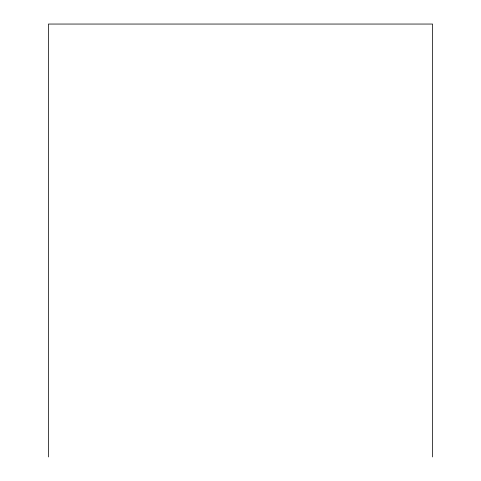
<?xml version="1.0" encoding="UTF-8"?>
<svg xmlns="http://www.w3.org/2000/svg" width="481" height="481" viewBox="0 0 481 481"><rect width="100%" height="100%" fill="white"/><g stroke="black" fill="none" stroke-linecap="round" stroke-linejoin="round"><path stroke-width="0.72" d="M432.575 456.95L432.575 24.05L48.425 24.05L48.425 456.95"/></g></svg>
